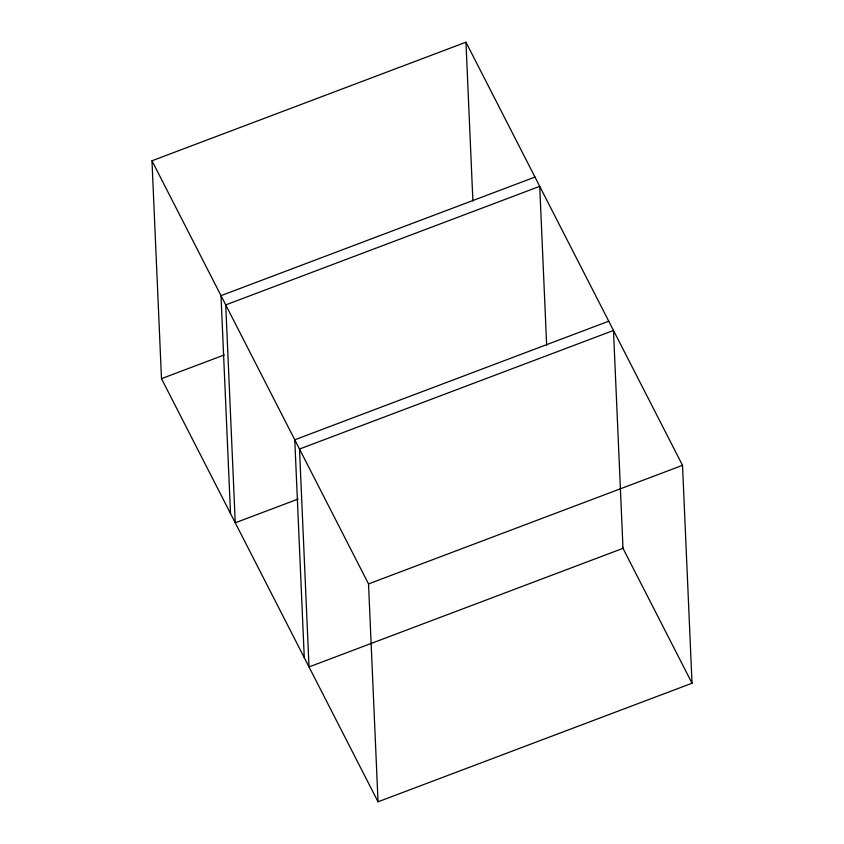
<?xml version="1.0" encoding="UTF-8"?>
<svg xmlns="http://www.w3.org/2000/svg" width="844" height="844" viewBox="0 0 844 844"><rect width="100%" height="100%" fill="white"/><g stroke="black" fill="none" stroke-linecap="round" stroke-linejoin="round"><path stroke-width="1.27" d="M151.973 160.782L465.962 42.2L682.511 465.339L692.027 683.218L378.038 801.8L161.489 378.661L151.973 160.782L368.522 583.921L378.038 801.8M534.99 177.071L221.001 295.653L230.517 513.532M161.489 378.661L224.282 354.944M608.746 321.205L294.767 439.787L304.273 657.666M298.048 499.078L235.254 522.795L225.738 304.906L539.727 186.334L546.659 345.154M368.522 583.921L682.511 465.339M622.439 547.25L692.027 683.218M465.962 42.2L472.893 201.02M613.482 330.468L299.504 449.04L309.009 666.929L622.999 548.347L613.482 330.468"/></g></svg>
